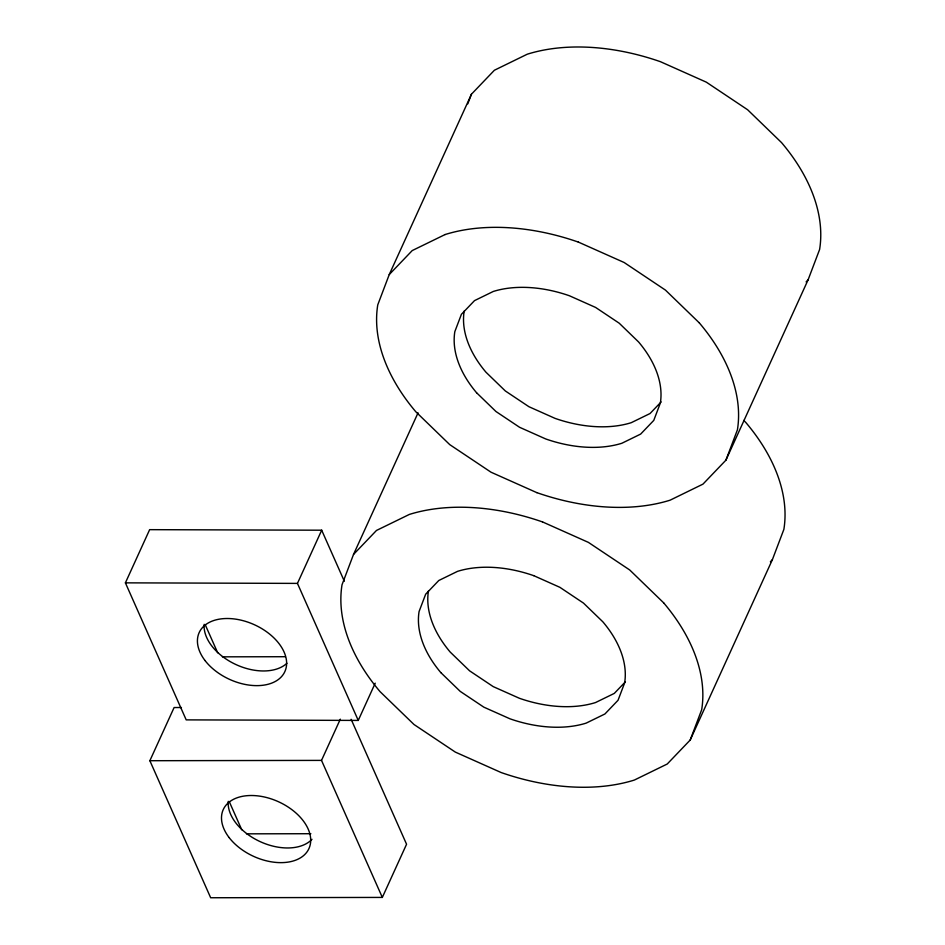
<?xml version="1.0" encoding="UTF-8"?>
<svg xmlns="http://www.w3.org/2000/svg" width="945" height="945" viewBox="0 0 945 945"><rect width="100%" height="100%" fill="white"/><g stroke="black" fill="none" stroke-linecap="round" stroke-linejoin="round"><path stroke-width="1.42" d="M536.878 492.652A185.078 117.971 24.5 0 0 670.111 500.177L702.962 484.135L725.925 460.156L808.105 279.814L819.598 249.515A202.017 128.768 24.5 0 0 781.55 142.612L747.613 109.75L706.317 82.156L660.484 61.709A185.078 117.971 24.5 0 0 527.251 54.208L494.4 70.237L471.437 94.216L389.245 274.558L377.764 304.857A202.017 128.768 24.5 0 0 415.8 411.76L449.737 444.622L491.034 472.216L536.878 492.664M467.787 103.855L471.437 94.216M418.056 412.835L353.524 554.432L342.031 584.742A202.017 128.768 24.5 0 0 380.067 691.645L414.005 724.508L455.313 752.09L501.145 772.537A185.078 117.971 24.5 0 0 634.378 780.05L667.229 764.021L690.193 740.041L772.372 559.7L783.866 529.401A202.017 128.768 24.5 0 0 745.818 422.486L743.715 420.43M725.925 460.156L737.407 429.857A202.017 128.768 24.5 0 0 699.371 322.954M690.193 740.041L701.674 709.742A202.017 128.768 24.5 0 0 663.638 602.827M375.212 683.188L358.249 720.421L186.2 719.877L125.401 582.852L149.641 529.661L321.69 530.204L344.346 581.258M351.138 719.299L406.563 844.239L382.323 897.419L210.664 897.75L149.865 760.713L174.104 707.533L181.44 707.521M358.249 720.421L297.451 583.396L321.69 530.204M382.323 897.419L321.524 760.394L340.318 719.169M389.245 274.558L412.209 250.579L445.071 234.561M353.524 554.432L376.476 530.452L409.35 514.434A185.078 117.971 24.5 0 1 542.56 521.947M661.122 401.944L650.03 413.532L631.248 422.687A105.757 67.414 24.5 0 1 555.117 418.399L528.928 406.716L505.327 390.958L485.931 372.176A115.432 73.58 24.5 0 1 464.184 311.082M806.109 281.905L808.105 279.814M625.389 681.817L614.297 693.406L595.515 702.56A105.757 67.414 24.5 0 1 519.384 698.272L493.195 686.602L469.594 670.832L450.198 652.062A115.432 73.58 24.5 0 1 428.451 590.956M770.376 561.779L772.372 559.7M222.406 656.834L285.331 656.716M149.865 760.713L321.524 760.394M246.48 833.833L310.87 833.714M125.401 582.852L297.451 583.396M578.293 242.05L624.137 262.497L665.434 290.091L699.383 322.954M542.56 521.935L588.404 542.383L629.701 569.965L663.65 602.827M533.689 575.635L559.877 587.317L583.478 603.087L602.886 621.857A115.432 73.58 24.5 0 1 624.621 682.951L618.042 700.269L604.93 713.971L586.148 723.126A105.757 67.414 24.5 0 1 510.016 718.826L483.828 707.155L460.227 691.386L440.831 672.616M476.563 392.73L495.96 411.512L519.561 427.282L545.749 438.964A105.757 67.414 24.5 0 0 621.881 443.252L640.651 434.086L653.775 420.383L660.342 403.078A115.432 73.58 24.5 0 0 638.607 341.984L619.211 323.202L595.61 307.444L569.422 295.761A105.757 67.414 24.5 0 0 493.29 291.462L474.508 300.628L461.396 314.331L454.828 331.648A115.432 73.58 24.5 0 0 476.563 392.73M205.159 624.574L217.693 652.806M229.233 801.573L241.766 829.804M445.06 234.549A185.078 117.971 24.5 0 1 578.293 242.074M440.831 672.616A115.432 73.58 24.5 0 1 419.084 611.521L425.663 594.204L438.787 580.502L457.557 571.347A105.757 67.414 24.5 0 1 533.689 575.647M311.98 839.302A47.085 30.016 24.5 0 1 260.466 841.771A47.085 30.016 24.5 0 1 228.253 801.336M286.937 663.26A47.085 30.016 24.5 0 1 235.459 664.335A47.085 30.016 24.5 0 1 204.179 624.338M229.092 837.53A47.085 30.016 24.5 0 0 306.18 852.981A47.085 30.016 24.5 0 0 263.005 796.706A47.085 30.016 24.5 0 0 229.092 837.53M205.018 660.531A47.085 30.016 24.5 0 0 282.106 675.97A47.085 30.016 24.5 0 0 238.931 619.707A47.085 30.016 24.5 0 0 205.018 660.531"/></g></svg>
